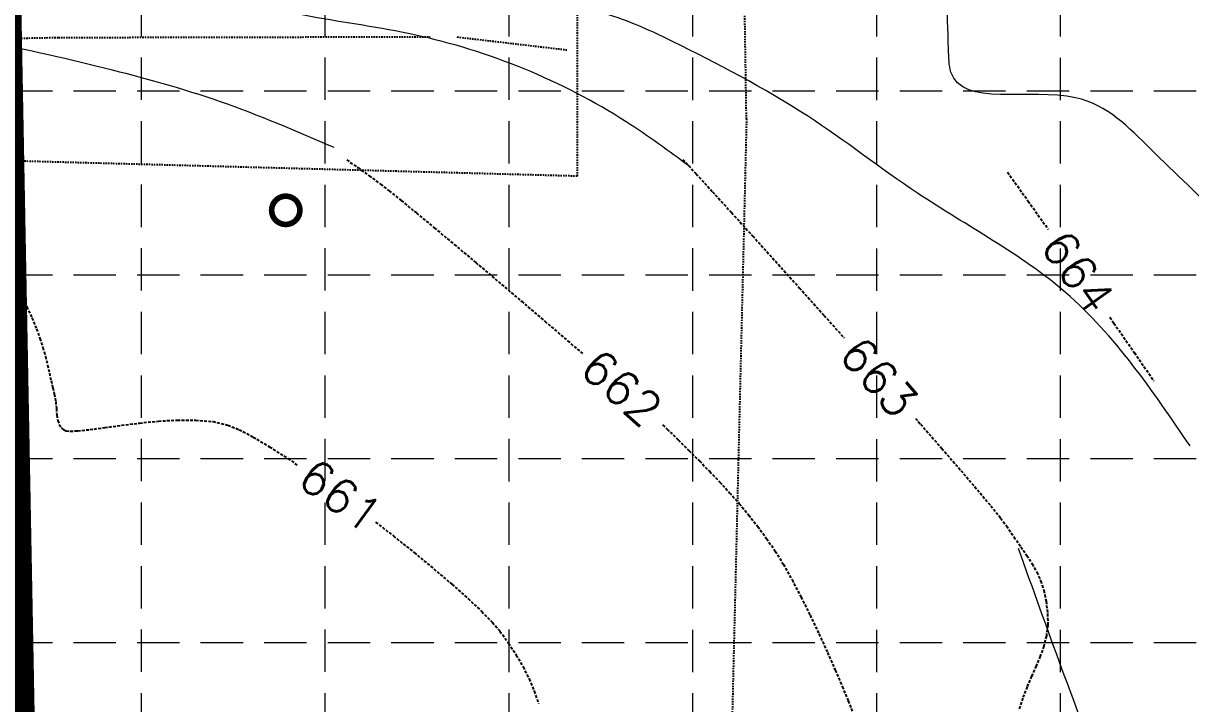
# Model space of a CAD drawing. Header units: inches. Extents: x 2507435 to 2508087, y 7097652 to 7098695.
# Drawn here: x 2507734.4 to 2507837.8, y 7098266 to 7098326.2 of the extents above; entities that cross this region are included whole.
import ezdxf

# ---------------------------------------------------------------- set-up
doc = ezdxf.new("R2010")
doc.units = ezdxf.units.IN
doc.header["$MEASUREMENT"] = 0
for name, pattern in [('DASHED', [0.75, 0.5, -0.25]), ('HIDDEN', [0.375, 0.25, -0.125]), ('HIDDEN2', [0.1875, 0.125, -0.0625])]:
    doc.linetypes.add(name, pattern=pattern)
doc.layers.add('ALT BID GRADING', color=1, linetype='Continuous', lineweight=0)
doc.layers.add('CV_GRADING_PROP', color=1, linetype='Continuous', lineweight=0)
for name, color, linetype in [('CONT-MNR', 8, 'HIDDEN'), ('E-GRAVEL', 8, 'DASHED'), ('E-UTILITIES', 5, 'Continuous'), ('GRID', 254, 'HIDDEN'), ('LIMITS OF DISTURBANCE', 1, 'HIDDEN'), ('WATER-STRIPE', 5, 'HIDDEN2')]:
    doc.layers.add(name, color=color, linetype=linetype)
doc.styles.get("Standard").update_dxf_attribs({"font": 'ARIAL.TTF'})

msp = doc.modelspace()

# ---------------------------------------------------------------- linework, layer by layer
at = {"layer": 'ALT BID GRADING', "color": 35, "linetype": 'Continuous', "lineweight": 13}
for points in [[(2507774.648841699, 7098467.189130605), (2507783.07363955, 7098451.457146705), (2507795.045717655, 7098429.74251538), (2507805.244155633, 7098414.453599215), (2507816.772827331, 7098394.954745251), (2507822.980571399, 7098386.091631554), (2507826.527855277, 7098381.43853871), (2507830.518545563, 7098376.563826815), (2507836.282883223, 7098371.689112792), (2507847.811551297, 7098369.251712125), (2507862.887503248, 7098366.592777589), (2507871.755711131, 7098362.604375787), (2507876.633225104, 7098349.974481468), (2507879.737095327, 7098334.907186481), (2507882.840969172, 7098325.157760563), (2507888.638508697, 7098291.532823256)], [(2507772.42557025, 7098440.137469656), (2507798.005179771, 7098398.405797309), (2507809.690659257, 7098381.721842594), (2507817.798949962, 7098371.234786075), (2507825.907240667, 7098362.1777802), (2507840.58803699, 7098349.487932378), (2507847.379370551, 7098328.726370723), (2507865.356431466, 7098321.539674338), (2507871.755711131, 7098305.880442596), (2507873.97276129, 7098289.70530152), (2507874.416171322, 7098275.081161579), (2507874.416171322, 7098272.86538209)], [(2507858.542327712, 7098271.951602804), (2507848.626622058, 7098295.110893554), (2507843.813425549, 7098304.498428435), (2507840.699554414, 7098308.647869694), (2507834.210944133, 7098315.125954991), (2507827.565413735, 7098319.66176019), (2507816.545604209, 7098321.933592265), (2507816.331991419, 7098323.962984453), (2507815.904029619, 7098333.57743125), (2507815.155832616, 7098343.298384194), (2507814.514523978, 7098349.921451754), (2507814.621408751, 7098355.369459997), (2507814.086981293, 7098357.612756018), (2507811.414854783, 7098359.108287402), (2507807.566995771, 7098361.565232876), (2507802.297807033, 7098367.659650944), (2507794.247170141, 7098377.036929864), (2507789.453290612, 7098382.227319213), (2507783.460935765, 7098388.216231802), (2507754.442666642, 7098424.896353945)], [(2507837.710372195, 7098288.839775934), (2507826.687141553, 7098302.423706741), (2507813.572933852, 7098311.226928692), (2507803.837132298, 7098318.050107057), (2507791.974770727, 7098324.60511632), (2507786.700840141, 7098326.861344672), (2507781.390402601, 7098329.930677361), (2507782.947951195, 7098333.267090024), (2507784.693596872, 7098335.927551997), (2507786.795813801, 7098339.676510244), (2507789.075883341, 7098343.19156158), (2507791.10669762, 7098346.075799623), (2507789.824076752, 7098349.707804414), (2507786.909443555, 7098353.708551129), (2507783.70289318, 7098359.583851941), (2507777.396677204, 7098369.19798227), (2507770.876688089, 7098377.957523238), (2507764.891126432, 7098384.153296117), (2507757.088516448, 7098392.271895061), (2507750.200947487, 7098397.235493355), (2507742.139316837, 7098403.502047329), (2507737.02082435, 7098409.512824111), (2507734.461051056, 7098409.769436642)], [(2507793.432940035, 7098313.571018429), (2507787.808568046, 7098317.526637785), (2507769.060654172, 7098325.229686452), (2507759.867445615, 7098326.849925971), (2507754.945463815, 7098327.833755003), (2507750.023485639, 7098328.598957019), (2507747.39842723, 7098329.145529887), (2507749.062876233, 7098332.932737249), (2507750.521049164, 7098335.639214211), (2507752.604148692, 7098339.594833566), (2507754.070445553, 7098343.356420193), (2507755.820482077, 7098351.008436084), (2507755.711106153, 7098359.862914414), (2507746.523408968, 7098365.875213832), (2507736.460693521, 7098373.964488017), (2507726.835489017, 7098382.053764333), (2507720.71035756, 7098388.011404334), (2507715.941563654, 7098393.724374928), (2507713.025221415, 7098396.847231978)], [(2507761.945613534, 7098315.26258543), (2507751.882898087, 7098319.307222524), (2507741.710806716, 7098322.258713881), (2507730.106653493, 7098324.813306364), (2507721.982556997, 7098326.241446794), (2507717.608045451, 7098326.866016926), (2507711.085149433, 7098328.92690074), (2507712.288302714, 7098331.769079653), (2507714.366470633, 7098334.064683568), (2507717.21028089, 7098338.10932279), (2507718.741565566, 7098340.951499574), (2507719.899457469, 7098343.729450958), (2507724.538565627, 7098349.368719609), (2507729.023036484, 7098354.725131585), (2507720.52438769, 7098359.997506865), (2507712.725810033, 7098364.454124375), (2507706.819434047, 7098369.591907204), (2507701.350569005, 7098374.183117164), (2507697.084849996, 7098378.555697978), (2507695.110546628, 7098380.816560252)]]:
    msp.add_spline(points, degree=3, dxfattribs=at)
at = {"layer": 'CONT-MNR', "color": 35, "extrusion": (-0.5720452872026718, -0.8202220366395997, 0), "elevation": -7256747.744421192}
msp.add_lwpolyline([(-2003634.618657486, 662), (-2003633.43692073, 662)], dxfattribs=at)
at = {"layer": 'CONT-MNR', "color": 35}
for points, elevation in [([(2507792.813732144, 7098314.207627404), (2507793.988976557, 7098312.931631039)], 663), ([(2507764.049304438, 7098313.479181164), (2507765.051088432, 7098312.760084894)], 662), ([(2507765.051088432, 7098312.760084894), (2507766.069533361, 7098312.008186982)], 662), ([(2507821.554596591, 7098313.075851241), (2507823.384763133, 7098310.514840467)], 664), ([(2507797.11762531, 7098309.499091901), (2507798.987187764, 7098307.434463222)], 663), ([(2507823.384763133, 7098310.514840467), (2507825.159729302, 7098308.009383133)], 664), ([(2507769.237861028, 7098309.46014646), (2507770.816119391, 7098308.152857762)], 662), ([(2507770.816119391, 7098308.152857762), (2507772.580531029, 7098306.67964093)], 662), ([(2507801.004347679, 7098305.198871201), (2507803.127184111, 7098302.838272884)], 663), ([(2507830.608289278, 7098300.227146188), (2507830.969204248, 7098299.708693767)], 664), ([(2507780.600654774, 7098299.884005754), (2507782.621541121, 7098298.148533378)], 662), ([(2507782.621541121, 7098298.148533378), (2507783.925411907, 7098297.021585589)], 662), ([(2507736.175596226, 7098297.551029632), (2507736.394636292, 7098296.763525933)], 661), ([(2507736.394636292, 7098296.763525933), (2507736.583578593, 7098296.009233471)], 661), ([(2507736.749618368, 7098295.294369873), (2507736.899950858, 7098294.625152763)], 661), ([(2507737.182274944, 7098293.44852852), (2507737.313027584, 7098292.771859288)], 661), ([(2507737.313027584, 7098292.771859288), (2507737.36662355, 7098292.151597719)], 661), ([(2507737.404044515, 7098291.589731654), (2507737.486272155, 7098291.088248935)], 661), ([(2507746.40657309, 7098291.038255001), (2507748.078996848, 7098291.135717409)], 661), ([(2507738.249642116, 7098290.190272822), (2507738.603053013, 7098290.15701406)], 661), ([(2507738.603053013, 7098290.15701406), (2507739.259691619, 7098290.179541185)], 661), ([(2507739.259691619, 7098290.179541185), (2507740.337567632, 7098290.291580959)], 661), ([(2507740.337567632, 7098290.291580959), (2507741.648034377, 7098290.466239196)], 661), ([(2507752.559232405, 7098290.689738506), (2507753.552647181, 7098290.283117027)], 661), ([(2507813.859281016, 7098290.768683558), (2507815.735836742, 7098288.623145479)], 663), ([(2507792.392295854, 7098289.385300689), (2507793.346200272, 7098288.445389916)], 662), ([(2507815.735836742, 7098288.623145479), (2507817.424622383, 7098286.674300441)], 663), ([(2507818.883716994, 7098284.96810549), (2507820.071199633, 7098283.550517676)], 663), ([(2507798.638727549, 7098282.742405916), (2507799.446169659, 7098281.714978469)], 662), ([(2507820.945149356, 7098282.467494047), (2507821.463645221, 7098281.76499165)], 663), ([(2507821.463645221, 7098281.76499165), (2507822.12439157, 7098280.786872792)], 663), ([(2507767.200075349, 7098280.878400869), (2507769.038670001, 7098279.404001606)], 661), ([(2507800.231476053, 7098280.646615689), (2507800.994343601, 7098279.530209336)], 662), ([(2507822.725545737, 7098279.925543338), (2507823.26518388, 7098279.143366452)], 663), ([(2507824.152216744, 7098277.665923055), (2507824.495763783, 7098276.895382876)], 663), ([(2507772.379081809, 7098276.600779337), (2507773.80358595, 7098275.334644104)], 661), ([(2507824.495763783, 7098276.895382876), (2507824.770099443, 7098276.053447929)], 663), ([(2507803.27702893, 7098275.472915241), (2507804.078418259, 7098273.859589301)], 662), ([(2507824.770099443, 7098276.053447929), (2507824.973299882, 7098275.102481384)], 663), ([(2507773.80358595, 7098275.334644104), (2507775.012746905, 7098274.200617987)], 661), ([(2507825.103441263, 7098274.004846403), (2507825.11297405, 7098272.981591034)], 663), ([(2507825.11297405, 7098272.981591034), (2507824.990930376, 7098272.027591256)], 663), ([(2507777.393814364, 7098271.392705016), (2507778.075689529, 7098270.339589301)], 661), ([(2507804.865382791, 7098272.206812754), (2507805.617119383, 7098270.569183605)], 662), ([(2507824.452343612, 7098270.239996536), (2507824.085915504, 7098269.362720626)], 663), ([(2507824.762367732, 7098271.121006585), (2507824.452343612, 7098270.239996536)], 663), ([(2507778.679345354, 7098269.286221125), (2507779.208088477, 7098268.223900111)], 661), ([(2507823.6881409, 7098268.467338368), (2507823.284077293, 7098267.53200928)], 663), ([(2507823.284077293, 7098267.53200928), (2507822.898782173, 7098266.534892875)], 663)]:
    msp.add_lwpolyline(points, dxfattribs=dict(at, elevation=elevation))
at = {"layer": 'CONT-MNR', "color": 35, "extrusion": (0.7381177541017173, 0.6746719062476492, 0), "elevation": 6640079.583619015}
msp.add_lwpolyline([(3547452.647987469, 663), (3547450.500862786, 663)], dxfattribs=at)
at = {"layer": 'CONT-MNR', "color": 35, "extrusion": (0.6133849280678979, 0.789784103422663, 0), "elevation": 7144359.895372113}
msp.add_lwpolyline([(2373403.823725085, 662), (2373402.87399481, 662)], dxfattribs=at)
at = {"layer": 'CONT-MNR', "color": 35, "extrusion": (-0.6269457390760209, -0.7790629244511781, 0), "elevation": -7102264.980075772}
msp.add_lwpolyline([(-2496547.950606519, 662), (-2496546.575758032, 662)], dxfattribs=at)
at = {"layer": 'CONT-MNR', "color": 35, "extrusion": (-0.6336915066589495, -0.7735858545683928, 0), "elevation": -7080303.856411425}
msp.add_lwpolyline([(-2558165.349039291, 662), (-2558163.607600634, 662)], dxfattribs=at)
at = {"layer": 'CONT-MNR', "color": 35, "extrusion": (0.7398784354977882, 0.6727405894439145, 0), "elevation": 6630785.924408903}
msp.add_lwpolyline([(3564791.713063546, 663.0000000000009), (3564789.215750203, 663.0000000000009)], dxfattribs=at)
at = {"layer": 'CONT-MNR', "color": 35, "extrusion": (0.7424468924546431, 0.6699049274967632, 0), "elevation": 6617098.692172277}
msp.add_lwpolyline([(3590129.397716434, 663), (3590126.386602718, 663)], dxfattribs=at)
at = {"layer": 'CONT-MNR', "color": 35, "extrusion": (0.6433346059862591, 0.7655851257309698, 0), "elevation": 7047694.896808959}
msp.add_lwpolyline([(2646672.944545903, 662.0000000000009), (2646670.455453481, 662.0000000000009)], dxfattribs=at)
at = {"layer": 'CONT-MNR', "color": 35, "extrusion": (-0.6454339457969733, -0.763816091486, 0), "elevation": -7040402.422859227}
msp.add_lwpolyline([(-2666008.548837645, 662.0000000000009), (-2666005.927971345, 662.0000000000009)], dxfattribs=at)
at = {"layer": 'CONT-MNR', "color": 35, "extrusion": (-0.6474039195161746, -0.7621470756980535, 0), "elevation": -7033495.496214136}
msp.add_lwpolyline([(-2684174.917645229, 662), (-2684172.223736321, 662)], dxfattribs=at)
at = {"layer": 'CONT-MNR', "color": 35, "extrusion": (0.7446723272446089, 0.6674302398274281, 0), "elevation": 6605113.556707685}
msp.add_lwpolyline([(3612126.051447215, 663), (3612122.77531156, 663)], dxfattribs=at)
at = {"layer": 'CONT-MNR', "color": 35, "extrusion": (0.8892708611656344, 0.4573809522506719, 0), "elevation": 5476683.177849716}
msp.add_lwpolyline([(5165323.292021326, 661.0000000000009), (5165322.268070265, 661.0000000000009)], dxfattribs=at)
at = {"layer": 'CONT-MNR', "color": 35, "extrusion": (-0.6493831501488867, -0.7604613890939557, 0), "elevation": -7026493.456331947}
msp.add_lwpolyline([(-2702448.728480616, 662.0000000000009), (-2702446.02026033, 662.0000000000009)], dxfattribs=at)
at = {"layer": 'CONT-MNR', "color": 35, "extrusion": (0.9036272937062694, 0.4283196400692872, 0), "elevation": 5306399.35695621}
msp.add_lwpolyline([(5340106.612049928, 661), (5340105.538465487, 661)], dxfattribs=at)
at = {"layer": 'CONT-MNR', "color": 35, "extrusion": (0.7458442561758113, 0.6661203686493536, 0), "elevation": 6598754.667203248}
msp.add_lwpolyline([(3623726.380811812, 663), (3623723.685641435, 663)], dxfattribs=at)
at = {"layer": 'CONT-MNR', "color": 35, "extrusion": (0.9220698882875442, 0.3870234115830664, 0), "elevation": 5059515.474682422}
msp.add_lwpolyline([(5574576.61700906, 661.0000000000009), (5574575.556715709, 661.0000000000009)], dxfattribs=at)
at = {"layer": 'CONT-MNR', "color": 35, "extrusion": (0.9408432734893516, 0.3388420498253447, 0), "elevation": 4764588.439773418}
msp.add_lwpolyline([(5828660.778914882, 661.0000000000009), (5828659.891122713, 661.0000000000009)], dxfattribs=at)
at = {"layer": 'CONT-MNR', "color": 35, "extrusion": (0.8217872902324962, 0.5697943924016199, 0), "elevation": 6105474.986143254}
msp.add_lwpolyline([(4404344.459521868, 664.0000000000009), (4404341.282045044, 664.0000000000009)], dxfattribs=at)
at = {"layer": 'CONT-MNR', "color": 35, "extrusion": (0.9538770036561888, 0.3001977046812506, 0), "elevation": 4522964.501101596}
msp.add_lwpolyline([(6018087.009056935, 661.0000000000009), (6018086.155176083, 661.0000000000009)], dxfattribs=at)
at = {"layer": 'CONT-MNR', "color": 35, "extrusion": (0.8226833816283223, 0.5684998272581868, 0), "elevation": 6098533.02551919}
msp.add_lwpolyline([(4413948.557901292, 664), (4413945.540047185, 664)], dxfattribs=at)
at = {"layer": 'CONT-MNR', "color": 35, "extrusion": (0.9740703916210528, 0.226245159433763, 0), "elevation": 4048667.068365912}
msp.add_lwpolyline([(6346876.710386585, 661), (6346875.976493425, 661)], dxfattribs=at)
at = {"layer": 'CONT-MNR', "color": 35, "extrusion": (0.9746140350983968, 0.2238916760159275, 0), "elevation": 4033324.659506554}
msp.add_lwpolyline([(6356636.149400414, 661), (6356635.515967106, 661)], dxfattribs=at)
at = {"layer": 'CONT-MNR', "color": 35, "extrusion": (0.9698620117160076, 0.2436548342023586, 0), "elevation": 4161692.541777116}
msp.add_lwpolyline([(6273343.453020469, 661), (6273342.876370138, 661)], dxfattribs=at)
at = {"layer": 'CONT-MNR', "color": 35, "extrusion": (0.9977894899000382, 0.06645399796115876, 0), "elevation": 2973903.880016563}
msp.add_lwpolyline([(6915952.131255411, 661.0000000000009), (6915951.568144584, 661.0000000000009)], dxfattribs=at)
at = {"layer": 'CONT-MNR', "color": 35, "extrusion": (0.9316221542464911, 0.3634283446803884, 0), "elevation": 4915983.979507408}
msp.add_lwpolyline([(5701542.351574294, 661), (5701541.969043311, 661)], dxfattribs=at)
at = {"layer": 'CONT-MNR', "color": 35, "extrusion": (0.09902638251166263, -0.9950848082282504, 0), "elevation": -6815068.521650733}
msp.add_lwpolyline([(3198336.76017276, 661), (3198338.435603214, 661)], dxfattribs=at)
at = {"layer": 'CONT-MNR', "color": 35, "extrusion": (-0.002316097484249647, -0.9999973178426247, 0), "elevation": -7104080.28600038}
msp.add_lwpolyline([(2491301.018579935, 661), (2491302.639395815, 661)], dxfattribs=at)
at = {"layer": 'CONT-MNR', "color": 35, "extrusion": (-0.09069912034065306, -0.9958783407472179, 0), "elevation": -7296485.086447604}
msp.add_lwpolyline([(1853604.848463562, 661.0000000000009), (1853606.367081503, 661.0000000000009)], dxfattribs=at)
at = {"layer": 'CONT-MNR', "color": 35, "extrusion": (-0.2204755358234229, -0.9753925046376841, 0), "elevation": -7476517.623719722}
msp.add_lwpolyline([(881042.2254612709, 661), (881043.6065107463, 661)], dxfattribs=at)
at = {"layer": 'CONT-MNR', "color": 35, "extrusion": (0.7504405646369638, 0.6609379388016359, 0), "elevation": 6573494.91823164}
msp.add_lwpolyline([(3669336.689043404, 663), (3669336.009356867, 663)], dxfattribs=at)
at = {"layer": 'CONT-MNR', "color": 35, "extrusion": (0.8205929343371292, 0.5715131110621873, 0), "elevation": 6114597.995885789}
msp.add_lwpolyline([(4391602.288487114, 661), (4391601.995439745, 661)], dxfattribs=at)
at = {"layer": 'CONT-MNR', "color": 35, "extrusion": (-0.70288985246665, -0.7112987103175508, 0), "elevation": -6811668.319182355}
msp.add_lwpolyline([(-3205565.698451411, 661), (-3205565.488872712, 661)], dxfattribs=at)
at = {"layer": 'CONT-MNR', "color": 35, "extrusion": (0.6242887924379616, 0.7811936402943588, 0), "elevation": 7110691.965234231}
msp.add_lwpolyline([(2472354.17559007, 661.0000000000009), (2472354.063932833, 661.0000000000009)], dxfattribs=at)
at = {"layer": 'CONT-MNR', "color": 35, "extrusion": (-0.5070681459773041, -0.8619059666431944, 0), "elevation": -7389652.813457105}
msp.add_lwpolyline([(-1437882.519004017, 661), (-1437882.451706127, 661)], dxfattribs=at)
at = {"layer": 'CONT-MNR', "color": 35, "extrusion": (-0.2939134871123424, -0.9558320260869391, 0), "elevation": -7521831.188038833}
msp.add_lwpolyline([(310693.1396173274, 661), (310693.3096927213, 661)], dxfattribs=at)
at = {"layer": 'CONT-MNR', "color": 35, "extrusion": (0.1363196809494929, -0.9906649002492359, 0), "elevation": -6690172.675313155}
msp.add_lwpolyline([(3451968.321245386, 661), (3451969.82146699, 661)], dxfattribs=at)
at = {"layer": 'CONT-MNR', "color": 35, "extrusion": (0.1246150210454492, -0.992205168566382, 0), "elevation": -6730458.228052318}
msp.add_lwpolyline([(3372749.340563055, 661.0000000000009), (3372750.958299473, 661.0000000000009)], dxfattribs=at)
at = {"layer": 'CONT-MNR', "color": 35, "extrusion": (-0.4640595646113052, -0.8858039966565775, 0), "elevation": -7451440.924007517}
msp.add_lwpolyline([(-1072651.378703343, 661), (-1072649.9766441, 661)], dxfattribs=at)
at = {"layer": 'CONT-MNR', "color": 35, "extrusion": (-0.6882883132079162, -0.7254372460119494, 0), "elevation": -6875447.721912377}
msp.add_lwpolyline([(-3066425.524185667, 662), (-3066424.985224514, 662)], dxfattribs=at)
at = {"layer": 'CONT-MNR', "color": 35, "extrusion": (-0.7005633444314954, -0.7135902188503974, 0), "elevation": -6822137.301406818}
msp.add_lwpolyline([(-3183266.593848682, 662), (-3183265.229459076, 662)], dxfattribs=at)
at = {"layer": 'CONT-MNR', "color": 35, "extrusion": (-0.5111031707570615, -0.8595193708358633, 0), "elevation": -7382838.865917926}
msp.add_lwpolyline([(-1472494.514848982, 661.0000000000009), (-1472492.825732797, 661.0000000000009)], dxfattribs=at)
at = {"layer": 'CONT-MNR', "color": 35, "extrusion": (-0.5412168908502539, -0.8408830341125836, 0), "elevation": -7326070.635923479}
msp.add_lwpolyline([(-1732984.096696377, 661), (-1732982.166523092, 661)], dxfattribs=at)
at = {"layer": 'CONT-MNR', "color": 35, "extrusion": (0.7060435357208261, 0.7081684302952473, 0), "elevation": 6797395.067163071}
msp.add_lwpolyline([(3235760.594065872, 662), (3235759.275325033, 662)], dxfattribs=at)
at = {"layer": 'CONT-MNR', "color": 35, "extrusion": (-0.5625707649015766, -0.8267491363636585, 0), "elevation": -7279294.508728595}
msp.add_lwpolyline([(-1920002.501878825, 661.0000000000009), (-1920001.418884938, 661.0000000000009)], dxfattribs=at)
at = {"layer": 'CONT-MNR', "color": 35, "extrusion": (0.7131430009891975, 0.7010185875853233, 0), "elevation": 6764447.426317727}
msp.add_lwpolyline([(3304083.655649228, 662), (3304082.352440269, 662)], dxfattribs=at)
at = {"layer": 'CONT-MNR', "color": 35, "extrusion": (0.7230948417247755, 0.6907487603108833, 0), "elevation": 6716506.427510846}
msp.add_lwpolyline([(3400477.993507559, 662.0000000000009), (3400476.700774658, 662.0000000000009)], dxfattribs=at)
at = {"layer": 'CONT-MNR', "color": 35, "extrusion": (0.7599952404828563, 0.6499286379622039, 0), "elevation": 6519309.096806335}
msp.add_lwpolyline([(3764761.72500851, 663), (3764759.480001096, 663)], dxfattribs=at)
at = {"layer": 'CONT-MNR', "color": 35, "extrusion": (0.7357215141576023, 0.677284174926334, 0), "elevation": 6652596.074004416}
msp.add_lwpolyline([(3523870.863049157, 662), (3523869.575509165, 662)], dxfattribs=at)
at = {"layer": 'CONT-MNR', "color": 35, "extrusion": (0.7507333750006115, 0.660605328210567, 0), "elevation": 6571851.570465839}
msp.add_lwpolyline([(3672255.198760546, 662.0000000000009), (3672253.91084459, 662.0000000000009)], dxfattribs=at)
at = {"layer": 'CONT-MNR', "color": 35, "extrusion": (0.767736778946783, 0.6407653535050241, 0), "elevation": 6473662.899860155}
msp.add_lwpolyline([(3842703.541638603, 662), (3842702.24744458, 662)], dxfattribs=at)
at = {"layer": 'CONT-MNR', "color": 35, "extrusion": (0.7782221411450975, 0.6279890914908793, 0), "elevation": 6409285.743449877}
msp.add_lwpolyline([(3949157.775003641, 663), (3949156.38333978, 663)], dxfattribs=at)
at = {"layer": 'CONT-MNR', "color": 35, "extrusion": (0.6149465126488117, 0.7885688217150517, 0), "elevation": 7139625.682704468}
msp.add_lwpolyline([(2387518.037186132, 661.0000000000009), (2387516.045875286, 661.0000000000009)], dxfattribs=at)
at = {"layer": 'CONT-MNR', "color": 35, "extrusion": (0.805742598725734, 0.5922658732349019, 0), "elevation": 6224710.861228757}
msp.add_lwpolyline([(4234103.926630434, 662), (4234102.600694854, 662)], dxfattribs=at)
at = {"layer": 'CONT-MNR', "color": 35, "extrusion": (0.820025687732071, 0.5723267174084608, 0), "elevation": 6119014.304258352}
msp.add_lwpolyline([(4385478.979673368, 663), (4385477.929304498, 663)], dxfattribs=at)
at = {"layer": 'CONT-MNR', "color": 35, "extrusion": (0.8511849488550416, 0.5248658712877415, 0), "elevation": 5860247.13137625}
msp.add_lwpolyline([(4725689.544967606, 662.0000000000009), (4725688.173484156, 662.0000000000009)], dxfattribs=at)
at = {"layer": 'CONT-MNR', "color": 35, "extrusion": (-0.6367691936516539, -0.7710544689036065, 0), "elevation": -7070030.124600347}
msp.add_lwpolyline([(-2586339.128155638, 661.0000000000009), (-2586336.872516044, 661.0000000000009)], dxfattribs=at)
at = {"layer": 'CONT-MNR', "color": 35, "extrusion": (0.8411480095814515, 0.540804979615723, 0), "elevation": 5948235.255326487}
msp.add_lwpolyline([(4614460.06308862, 663.0000000000009), (4614459.182552567, 663.0000000000009)], dxfattribs=at)
at = {"layer": 'CONT-MNR', "color": 35, "extrusion": (-0.6492706921549419, -0.7605574063202873, 0), "elevation": -7026869.94916621}
msp.add_lwpolyline([(-2701400.210705059, 661), (-2701398.105419111, 661)], dxfattribs=at)
at = {"layer": 'CONT-MNR', "color": 35, "extrusion": (0.8724310312950294, 0.4887372460059613, 0), "elevation": 5657077.054222826}
msp.add_lwpolyline([(4967102.2091756, 662), (4967100.638127972, 662)], dxfattribs=at)
at = {"layer": 'CONT-MNR', "color": 35, "extrusion": (0.8733957477067404, 0.4870111578678499, 0), "elevation": 5647263.375491053}
msp.add_lwpolyline([(4978268.028942395, 663), (4978267.185358889, 663)], dxfattribs=at)
at = {"layer": 'CONT-MNR', "color": 35, "extrusion": (0.8860234540304615, 0.4636404198384031, 0), "elevation": 5513019.94193315}
msp.add_lwpolyline([(5126521.302652825, 662.0000000000009), (5126519.587938255, 662.0000000000009)], dxfattribs=at)
at = {"layer": 'CONT-MNR', "color": 35, "extrusion": (0.9930443888655396, 0.117740569654929, 0), "elevation": 3326136.472125879}
msp.add_lwpolyline([(6753629.520191918, 663.0000000000009), (6753628.414868737, 663.0000000000009)], dxfattribs=at)
at = {"layer": 'CONT-MNR', "color": 35, "extrusion": (0.7127430053135508, 0.7014252692743594, 0), "elevation": 6766307.991787167}
msp.add_lwpolyline([(3300228.522692598, 661), (3300227.160949153, 661)], dxfattribs=at)
at = {"layer": 'CONT-MNR', "color": 35, "extrusion": (0.9028757685657982, 0.4299015544711594, 0), "elevation": 5315794.501013765}
msp.add_lwpolyline([(5330750.594846083, 662), (5330748.764276912, 662)], dxfattribs=at)
at = {"layer": 'CONT-MNR', "color": 35, "extrusion": (0.760440058199247, 0.6494081289034854, 0), "elevation": 6516689.639755899}
msp.add_lwpolyline([(3769241.209141108, 661), (3769240.188973619, 661)], dxfattribs=at)
at = {"layer": 'CONT-MNR', "color": 35, "extrusion": (0.8118695412227321, 0.583838888765377, 0), "elevation": 6180234.964276775}
msp.add_lwpolyline([(4298733.679748803, 661.0000000000009), (4298732.372194357, 661.0000000000009)], dxfattribs=at)
at = {"layer": 'CONT-MNR', "color": 35, "extrusion": (0.9696582736997666, -0.2444643782754219, 0), "elevation": 696458.5933917656}
msp.add_lwpolyline([(7495972.077756843, 663.0000000000009), (7495971.142804086, 663.0000000000009)], dxfattribs=at)
at = {"layer": 'CONT-MNR', "color": 35, "extrusion": (0.8676282430139332, 0.4972134671592829, 0), "elevation": 5705174.692060465}
msp.add_lwpolyline([(4911758.791296157, 661), (4911757.577218369, 661)], dxfattribs=at)
at = {"layer": 'CONT-MNR', "color": 35, "extrusion": (0.914056247203907, 0.405587446733143, 0), "elevation": 5171244.827477213}
msp.add_lwpolyline([(5471084.080955422, 662), (5471082.365652069, 662)], dxfattribs=at)
at = {"layer": 'CONT-MNR', "color": 35, "extrusion": (0.9138770943543794, -0.4059909560746359, 0), "elevation": -589990.1762578562}
msp.add_lwpolyline([(7505099.678455675, 663.0000000000009), (7505098.698693445, 663.0000000000009)], dxfattribs=at)
at = {"layer": 'CONT-MNR', "color": 35, "extrusion": (0.9208984252666845, 0.3898026299825858, 0), "elevation": 5076333.545643294}
msp.add_lwpolyline([(5559245.098781625, 661), (5559243.926041833, 661)], dxfattribs=at)
at = {"layer": 'CONT-MNR', "color": 35, "extrusion": (0.9190963504822991, 0.3940328647842954, 0), "elevation": 5101866.89942557}
msp.add_lwpolyline([(5535835.028069803, 662), (5535833.457461529, 662)], dxfattribs=at)
at = {"layer": 'CONT-MNR', "color": 35, "extrusion": (0.9434260382995261, 0.3315830367471495, 0), "elevation": 4719569.609717298}
msp.add_lwpolyline([(5865152.853497462, 661.0000000000009), (5865151.680827032, 661.0000000000009)], dxfattribs=at)
at = {"layer": 'CONT-MNR', "color": 35, "extrusion": (0.9245450428642782, 0.3810727800763133, 0), "elevation": 5023537.019121296}
msp.add_lwpolyline([(5607011.12409479, 662.0000000000009), (5607009.75628808, 662.0000000000009)], dxfattribs=at)
at = {"layer": 'CONT-MNR', "color": 35, "extrusion": (0.9314463953601372, 0.3638785684409117, 0), "elevation": 4918795.189456668}
msp.add_lwpolyline([(5699117.16617317, 662.0000000000009), (5699116.059228645, 662.0000000000009)], dxfattribs=at)
at = {"layer": 'CONT-MNR', "color": 35, "extrusion": (0.9535366707015489, -0.3012769782565638, 0), "elevation": 252756.8051216458}
msp.add_lwpolyline([(7524006.744381683, 663), (7524005.61097566, 663)], dxfattribs=at)
at = {"layer": 'CV_GRADING_PROP', "color": 35, "linetype": 'Continuous', "lineweight": 13}
msp.add_open_spline([(2507822.486756994, 7098279.811525614), (2507823.772334798, 7098276.231692996), (2507826.223773018, 7098269.405394027), (2507828.794998108, 7098262.549481195), (2507831.168919195, 7098256.521339544)], degree=3, knots=[0, 0, 0, 0, 11.42984660836807, 21.79530678540739, 21.79530678540739, 21.79530678540739, 21.79530678540739], dxfattribs=at)
at = {"layer": 'E-GRAVEL', "color": 7, "linetype": 'Continuous'}
msp.add_arc((2507779.612121286, 7098323.632633775), 84.86420935747567, 301.696044800303, 337.2751666121936, dxfattribs=at)
at = {"layer": 'E-UTILITIES', "color": 7, "const_width": 0.5}
msp.add_lwpolyline([(2507756.42258059, 7098309.678270696, 1), (2507758.922225491, 7098309.720405864, 1)], format="xyb", close=True, dxfattribs=at)
at = {"layer": 'GRID', "color": 252, "linetype": 'HIDDEN', "lineweight": 0, "ltscale": 15}
for p, q in [((2507744.893677451, 7097734.467660665), (2507744.893677451, 7098678.232320917)), ((2507761.164772011, 7097734.465102509), (2507761.164772011, 7098678.232320917)), ((2507777.435866571, 7097734.462544353), (2507777.435866571, 7098678.232320917)), ((2507793.706961131, 7097734.459986196), (2507793.706961131, 7098678.232320917)), ((2507809.97805569, 7097734.45742804), (2507809.97805569, 7098678.232320917)), ((2507826.249150249, 7097734.454869883), (2507826.249150249, 7098678.232320917)), ((2507452.013975376, 7098320.268240604), (2508070.315568645, 7098320.268240604)), ((2507452.013975376, 7098303.997146043), (2508070.315568645, 7098303.997146043)), ((2507452.013975376, 7098287.726051483), (2508070.315568645, 7098287.726051483)), ((2507452.013975376, 7098271.454956924), (2508070.315568645, 7098271.454956924))]:
    msp.add_line(p, q, dxfattribs=at)
at = {"layer": 'LIMITS OF DISTURBANCE', "ltscale": 30, "const_width": 2}
msp.add_lwpolyline([(2508040.650436161, 7098659.836378056), (2507774.920100386, 7098659.32229198), (2507776.264230064, 7098608.300056366), (2507804.291386123, 7098606.194359545), (2507805.178663956, 7098508.398802675), (2507764.979364849, 7098434.425274255), (2507729.107945589, 7098395.819028723), (2507630.794308925, 7098350.053489733), (2507645.249976321, 7098329.79024417), (2507733.265471447, 7098328.059754496), (2507737.825809758, 7098085.336952455), (2507647.943561675, 7098085.910165784), (2507647.800208825, 7098104.682914507), (2507629.307687464, 7098104.682914507), (2507629.151088282, 7098050.868568956), (2507651.657489443, 7098022.494489652), (2507656.388133493, 7098026.650288727, -0.6948064036351087), (2507832.62966582, 7097937.82892316), (2508011.151894334, 7097928.621596732), (2508040.077503543, 7098644.601660757)], format="xyb", close=True, dxfattribs=at)
at = {"layer": 'WATER-STRIPE', "color": 7}
for p, q in [((2507798.449774, 7098317.78921), (2507797.563291, 7098373.963332)), ((2507783.46803, 7098337.604051), (2507783.462662, 7098312.716234)), ((2507693.542628, 7098324.179365), (2507737.55193, 7098324.994283)), ((2507737.55193, 7098324.994283), (2507770.440844, 7098325.057341)), ((2507772.82678, 7098325.040223), (2507782.559066, 7098323.898516)), ((2507798.449774, 7098317.78921), (2507797.108683, 7098261.783404)), ((2507783.462662, 7098312.716234), (2507733.129087, 7098314.078177))]:
    msp.add_line(p, q, dxfattribs=at)

# ---------------------------------------------------------------- texts
at = {"layer": 'CONT-MNR', "color": 35, "char_height": 3, "attachment_point": 1}
for s, insert, width, rotation in [('\\Ftxt.shx;\\W1.0000000000;\\T1.0000000000;\\o\\l664', (2507826.827068361, 7098308.260371391, 664), 12, 304.97158454260716), ('\\Ftxt.shx;\\W1.0000000000;\\T1.0000000000;\\o\\l663', (2507808.736782672, 7098298.82809018, 663), 12, 311.5275730334317), ('\\Ftxt.shx;\\W1.0000000000;\\T1.0000000000;\\o\\l662', (2507785.492157818, 7098297.666837535, 662), 12, 318.6557712449422), ('\\Ftxt.shx;\\W1.0000000000;\\T1.0000000000;\\o\\l661', (2507760.302448555, 7098287.940356651, 661), 11, 323.6732270316365)]:
    msp.add_mtext(s, dxfattribs=dict(at, insert=insert, width=width, rotation=rotation))

doc.saveas('drawing.dxf')
